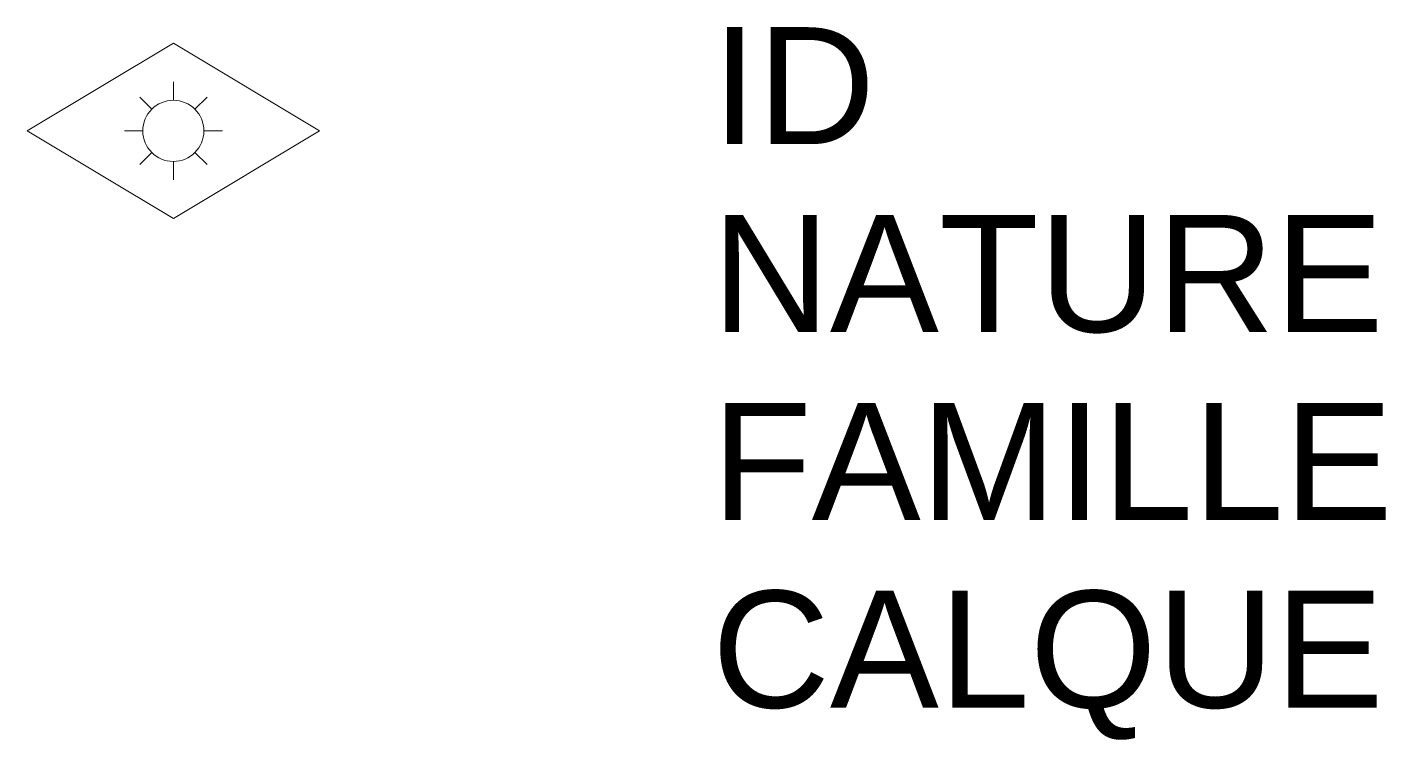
# Model space of a CAD drawing. Header units: metres. Extents: x 3142.83 to 3145.16, y 1834.53 to 1835.75.
import ezdxf

# ---------------------------------------------------------------- set-up
doc = ezdxf.new("R2010")
doc.units = ezdxf.units.M
doc.linetypes.add('Socle_Continu', pattern=[2.5, 2.5, 0])
doc.layers.add('ECPUB_SCT', color=30, linetype='Socle_Continu', lineweight=13)
doc.styles.get("Standard").update_dxf_attribs({"font": 'arial.ttf'})

msp = doc.modelspace()

# ---------------------------------------------------------------- linework, layer by layer
at = {"layer": 'ECPUB_SCT', "linetype": 'Socle_Continu'}
for p, q in [((3143.0823, 1835.6251), (3143.0823, 1835.6565)), ((3143.0453, 1835.6098), (3143.0248, 1835.6303)), ((3143.1193, 1835.6098), (3143.1399, 1835.6303)), ((3143.03, 1835.5728), (3142.9986, 1835.5728)), ((3143.1347, 1835.5728), (3143.1661, 1835.5728)), ((3143.0248, 1835.5152), (3143.0453, 1835.5358)), ((3143.0823, 1835.5204), (3143.0823, 1835.489)), ((3143.1193, 1835.5358), (3143.1399, 1835.5152))]:
    msp.add_line(p, q, dxfattribs=at)
at = {"layer": 'ECPUB_SCT', "linetype": 'Socle_Continu', "flags": 128}
msp.add_lwpolyline([(3143.0823, 1835.7228), (3143.3323, 1835.5728), (3143.0823, 1835.4228), (3142.8323, 1835.5728)], close=True, dxfattribs=at)
at = {"layer": 'ECPUB_SCT', "linetype": 'Socle_Continu'}
msp.add_circle((3143.0823, 1835.5728), 0.0523, dxfattribs=at)

# ---------------------------------------------------------------- texts
at = {"layer": 'ECPUB_SCT', "linetype": 'Socle_Continu', "flags": 9}
for tag, p, s in [('ID', (3144.0033, 1835.5502), 'GP_0521'), ('NATURE', (3144.0033, 1835.2289), 'Boîte de jonction'), ('FAMILLE', (3144.0033, 1834.9076), 'Eclairage public'), ('CALQUE', (3144.0033, 1834.5863), 'ECPUB_SCT')]:
    msp.add_attdef(tag, p, s, height=0.2, dxfattribs=at)

doc.saveas('drawing.dxf')
